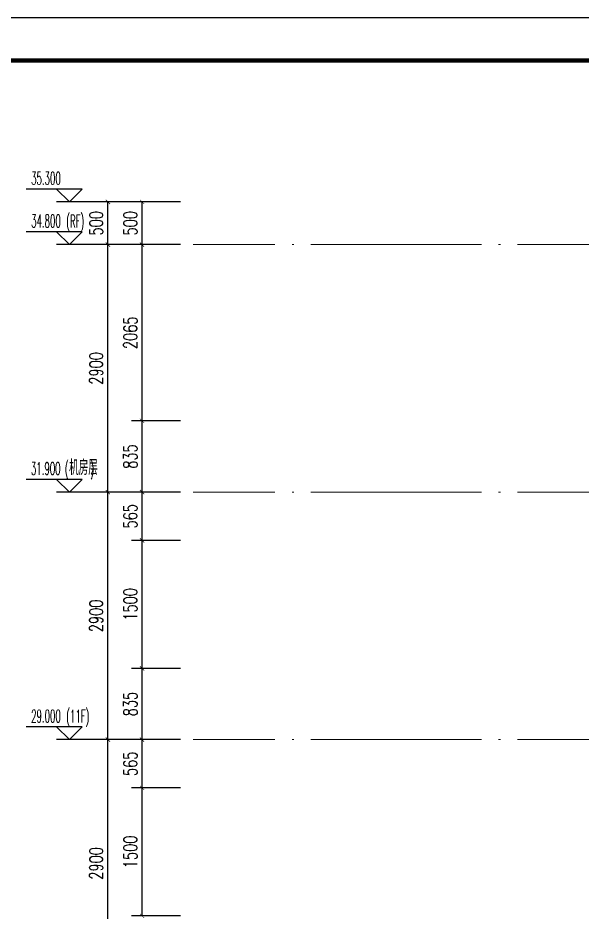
# Model space of a CAD drawing. Extents: x -668857 to 154266, y -275694 to 291306.
# Drawn here: x 37803 to 44411, y 215841 to 226318 of the extents above; entities that cross this region are included whole.
import ezdxf

# ---------------------------------------------------------------- set-up
doc = ezdxf.new("R2010")
doc.units = 0
doc.header["$LTSCALE"] = 1000
doc.linetypes.add('DOTE', pattern=[2.42, 2, -0.2, 0.02, -0.2])
doc.layers.get('0').update_dxf_attribs({"linetype": 'CONTINUOUS'})
doc.layers.get('DEFPOINTS').update_dxf_attribs({"linetype": 'CONTINUOUS'})
for name, color, linetype in [('-TK', 7, 'CONTINUOUS'), ('DIM_ELEV', 3, 'CONTINUOUS'), ('PUB_DIM', 3, 'CONTINUOUS'), ('PUB_TEXT', 2, 'CONTINUOUS')]:
    doc.layers.add(name, color=color, linetype=linetype)
doc.layers.add('DOTE', color=19, linetype='DOTE', lineweight=9)
doc.styles.add('_TCH_DIM', font='SIMPLEX.shx', dxfattribs={"width": 0.7, "bigfont": 'GBCBIG.shx'})
doc.styles.add('_TCH_DIM_T3', font='SIMPLEX', dxfattribs={"width": 0.705882, "bigfont": 'GBCBIG'})
doc.dimstyles.new('_TCH_ARCH&&50', dxfattribs={"dimtxt": 157.5, "dimasz": 50, "dimexe": 125, "dimexo": 150, "dimgap": 58.75, "dimtad": 1, "dimdec": 0, "dimzin": 0, "dimdsep": 46, "dimtxsty": '_TCH_DIM_T3', "dimblk": 'ARCHTICK', "dimcen": 0.09, "dimclrt": 7, "dimazin": 0, "dimtfac": 1, "dimtdec": 0, "dimtix": 1, "dimtmove": 2, "dimatfit": 3, "dimldrblk": 'ARCHTICK', "dimfxl": 0, "dimtolj": 1, "dimtzin": 0, "dimarcsym": 0})

# ---------------------------------------------------------------- blocks, each defined once
blk = doc.blocks.new('A1')
blk.add_lwpolyline([(0, 59400), (0, 0), (84100, 0), (84100, 59400)], close=True)
at = {"const_width": 100}
blk.add_lwpolyline([(2500, 58400), (2500, 1000), (83100, 1000), (83100, 58400)], close=True, dxfattribs=at)
blk = doc.blocks.new('_ArchTick')
at = {"color": 0, "linetype": 'ByBlock', "const_width": 0.15}
blk.add_lwpolyline([(-0.5, -0.5), (0.5, 0.5)], dxfattribs=at)
blk = doc.blocks.new('*D481')
at = {"layer": 'DEFPOINTS', "color": 0}
for p in [(39257, 217297), (39857, 217297), (39857, 215797)]:
    blk.add_point(p, dxfattribs=at)
at = {"layer": 'PUB_DIM', "color": 0, "lineweight": -2}
for p, q in [((39707, 217297), (39132, 217297)), ((39257, 215797), (39257, 217297)), ((39707, 215797), (39132, 215797))]:
    blk.add_line(p, q, dxfattribs=at)
at = {"layer": 'PUB_DIM', "color": 0, "lineweight": -2, "xscale": 50, "yscale": 50, "zscale": 50}
for p, rotation in [((39257, 217297), 90), ((39257, 215797), 270)]:
    blk.add_blockref('_ArchTick', p, dxfattribs=dict(at, rotation=rotation))
at = {"layer": 'PUB_DIM', "color": 7, "insert": (39119, 216547), "char_height": 157.5, "attachment_point": 5, "rotation": 90, "style": '_TCH_DIM_T3'}
blk.add_mtext('\\A1;1500', dxfattribs=at)
blk = doc.blocks.new('*D482')
at = {"layer": 'DEFPOINTS', "color": 0}
for p in [(39257, 217862), (39857, 217862), (39857, 217297)]:
    blk.add_point(p, dxfattribs=at)
at = {"layer": 'PUB_DIM', "color": 0, "lineweight": -2}
for p, q in [((39707, 217862), (39132, 217862)), ((39257, 217297), (39257, 217862)), ((39707, 217297), (39132, 217297))]:
    blk.add_line(p, q, dxfattribs=at)
at = {"layer": 'PUB_DIM', "color": 0, "lineweight": -2, "xscale": 50, "yscale": 50, "zscale": 50}
for p, rotation in [((39257, 217862), 90), ((39257, 217297), 270)]:
    blk.add_blockref('_ArchTick', p, dxfattribs=dict(at, rotation=rotation))
at = {"layer": 'PUB_DIM', "color": 7, "insert": (39119, 217579), "char_height": 157.5, "attachment_point": 5, "rotation": 90, "style": '_TCH_DIM_T3'}
blk.add_mtext('\\A1;565', dxfattribs=at)
blk = doc.blocks.new('*D483')
at = {"layer": 'DEFPOINTS', "color": 0}
for p in [(39257, 218697), (39857, 218697), (39857, 217862)]:
    blk.add_point(p, dxfattribs=at)
at = {"layer": 'PUB_DIM', "color": 0, "lineweight": -2}
for p, q in [((39707, 218697), (39132, 218697)), ((39257, 217862), (39257, 218697)), ((39707, 217862), (39132, 217862))]:
    blk.add_line(p, q, dxfattribs=at)
at = {"layer": 'PUB_DIM', "color": 0, "lineweight": -2, "xscale": 50, "yscale": 50, "zscale": 50}
for p, rotation in [((39257, 218697), 90), ((39257, 217862), 270)]:
    blk.add_blockref('_ArchTick', p, dxfattribs=dict(at, rotation=rotation))
at = {"layer": 'PUB_DIM', "color": 7, "insert": (39119, 218279), "char_height": 157.5, "attachment_point": 5, "rotation": 90, "style": '_TCH_DIM_T3'}
blk.add_mtext('\\A1;835', dxfattribs=at)
blk = doc.blocks.new('*D484')
at = {"layer": 'DEFPOINTS', "color": 0}
for p in [(39257, 220197), (39857, 220197), (39857, 218697)]:
    blk.add_point(p, dxfattribs=at)
at = {"layer": 'PUB_DIM', "color": 0, "lineweight": -2}
for p, q in [((39707, 220197), (39132, 220197)), ((39257, 218697), (39257, 220197)), ((39707, 218697), (39132, 218697))]:
    blk.add_line(p, q, dxfattribs=at)
at = {"layer": 'PUB_DIM', "color": 0, "lineweight": -2, "xscale": 50, "yscale": 50, "zscale": 50}
for p, rotation in [((39257, 220197), 90), ((39257, 218697), 270)]:
    blk.add_blockref('_ArchTick', p, dxfattribs=dict(at, rotation=rotation))
at = {"layer": 'PUB_DIM', "color": 7, "insert": (39119, 219447), "char_height": 157.5, "attachment_point": 5, "rotation": 90, "style": '_TCH_DIM_T3'}
blk.add_mtext('\\A1;1500', dxfattribs=at)
blk = doc.blocks.new('*D485')
at = {"layer": 'DEFPOINTS', "color": 0}
for p in [(39257, 220762), (39857, 220762), (39857, 220197)]:
    blk.add_point(p, dxfattribs=at)
at = {"layer": 'PUB_DIM', "color": 0, "lineweight": -2}
for p, q in [((39707, 220762), (39132, 220762)), ((39257, 220197), (39257, 220762)), ((39707, 220197), (39132, 220197))]:
    blk.add_line(p, q, dxfattribs=at)
at = {"layer": 'PUB_DIM', "color": 0, "lineweight": -2, "xscale": 50, "yscale": 50, "zscale": 50}
for p, rotation in [((39257, 220762), 90), ((39257, 220197), 270)]:
    blk.add_blockref('_ArchTick', p, dxfattribs=dict(at, rotation=rotation))
at = {"layer": 'PUB_DIM', "color": 7, "insert": (39119, 220479), "char_height": 157.5, "attachment_point": 5, "rotation": 90, "style": '_TCH_DIM_T3'}
blk.add_mtext('\\A1;565', dxfattribs=at)
blk = doc.blocks.new('*D486')
at = {"layer": 'DEFPOINTS', "color": 0}
for p in [(39257, 221597), (39857, 221597), (39857, 220762)]:
    blk.add_point(p, dxfattribs=at)
at = {"layer": 'PUB_DIM', "color": 0, "lineweight": -2}
for p, q in [((39707, 221597), (39132, 221597)), ((39257, 220762), (39257, 221597)), ((39707, 220762), (39132, 220762))]:
    blk.add_line(p, q, dxfattribs=at)
at = {"layer": 'PUB_DIM', "color": 0, "lineweight": -2, "xscale": 50, "yscale": 50, "zscale": 50}
for p, rotation in [((39257, 221597), 90), ((39257, 220762), 270)]:
    blk.add_blockref('_ArchTick', p, dxfattribs=dict(at, rotation=rotation))
at = {"layer": 'PUB_DIM', "color": 7, "insert": (39119, 221179), "char_height": 157.5, "attachment_point": 5, "rotation": 90, "style": '_TCH_DIM_T3'}
blk.add_mtext('\\A1;835', dxfattribs=at)
blk = doc.blocks.new('*D487')
at = {"layer": 'DEFPOINTS', "color": 0}
for p in [(39257, 223662), (39857, 223662), (39857, 221597)]:
    blk.add_point(p, dxfattribs=at)
at = {"layer": 'PUB_DIM', "color": 0, "lineweight": -2}
for p, q in [((39707, 223662), (39132, 223662)), ((39257, 221597), (39257, 223662)), ((39707, 221597), (39132, 221597))]:
    blk.add_line(p, q, dxfattribs=at)
at = {"layer": 'PUB_DIM', "color": 0, "lineweight": -2, "xscale": 50, "yscale": 50, "zscale": 50}
for p, rotation in [((39257, 223662), 90), ((39257, 221597), 270)]:
    blk.add_blockref('_ArchTick', p, dxfattribs=dict(at, rotation=rotation))
at = {"layer": 'PUB_DIM', "color": 7, "insert": (39119, 222629), "char_height": 157.5, "attachment_point": 5, "rotation": 90, "style": '_TCH_DIM_T3'}
blk.add_mtext('\\A1;2065', dxfattribs=at)
blk = doc.blocks.new('*D488')
at = {"layer": 'DEFPOINTS', "color": 0}
for p in [(39257, 224162), (39857, 224162), (39857, 223662)]:
    blk.add_point(p, dxfattribs=at)
at = {"layer": 'PUB_DIM', "color": 0, "lineweight": -2}
for p, q in [((39707, 224162), (39132, 224162)), ((39257, 223662), (39257, 224162)), ((39707, 223662), (39132, 223662))]:
    blk.add_line(p, q, dxfattribs=at)
at = {"layer": 'PUB_DIM', "color": 0, "lineweight": -2, "xscale": 50, "yscale": 50, "zscale": 50}
for p, rotation in [((39257, 224162), 90), ((39257, 223662), 270)]:
    blk.add_blockref('_ArchTick', p, dxfattribs=dict(at, rotation=rotation))
at = {"layer": 'PUB_DIM', "color": 7, "insert": (39119, 223912), "char_height": 157.5, "attachment_point": 5, "rotation": 90, "style": '_TCH_DIM_T3'}
blk.add_mtext('\\A1;500', dxfattribs=at)
blk = doc.blocks.new('*D489')
at = {"layer": 'DEFPOINTS', "color": 0}
for p in [(38857, 217862), (39857, 217862), (39857, 214962)]:
    blk.add_point(p, dxfattribs=at)
at = {"layer": 'PUB_DIM', "color": 0, "lineweight": -2}
for p, q in [((39707, 217862), (38732, 217862)), ((38857, 214962), (38857, 217862)), ((39707, 214962), (38732, 214962))]:
    blk.add_line(p, q, dxfattribs=at)
at = {"layer": 'PUB_DIM', "color": 0, "lineweight": -2, "xscale": 50, "yscale": 50, "zscale": 50}
for p, rotation in [((38857, 217862), 90), ((38857, 214962), 270)]:
    blk.add_blockref('_ArchTick', p, dxfattribs=dict(at, rotation=rotation))
at = {"layer": 'PUB_DIM', "color": 7, "insert": (38719, 216412), "char_height": 157.5, "attachment_point": 5, "rotation": 90, "style": '_TCH_DIM_T3'}
blk.add_mtext('\\A1;2900', dxfattribs=at)
blk = doc.blocks.new('*D490')
at = {"layer": 'DEFPOINTS', "color": 0}
for p in [(38857, 220762), (39857, 220762), (39857, 217862)]:
    blk.add_point(p, dxfattribs=at)
at = {"layer": 'PUB_DIM', "color": 0, "lineweight": -2}
for p, q in [((39707, 220762), (38732, 220762)), ((38857, 217862), (38857, 220762)), ((39707, 217862), (38732, 217862))]:
    blk.add_line(p, q, dxfattribs=at)
at = {"layer": 'PUB_DIM', "color": 0, "lineweight": -2, "xscale": 50, "yscale": 50, "zscale": 50}
for p, rotation in [((38857, 220762), 90), ((38857, 217862), 270)]:
    blk.add_blockref('_ArchTick', p, dxfattribs=dict(at, rotation=rotation))
at = {"layer": 'PUB_DIM', "color": 7, "insert": (38719, 219312), "char_height": 157.5, "attachment_point": 5, "rotation": 90, "style": '_TCH_DIM_T3'}
blk.add_mtext('\\A1;2900', dxfattribs=at)
blk = doc.blocks.new('*D491')
at = {"layer": 'DEFPOINTS', "color": 0}
for p in [(38857, 223662), (39857, 223662), (39857, 220762)]:
    blk.add_point(p, dxfattribs=at)
at = {"layer": 'PUB_DIM', "color": 0, "lineweight": -2}
for p, q in [((39707, 223662), (38732, 223662)), ((38857, 220762), (38857, 223662)), ((39707, 220762), (38732, 220762))]:
    blk.add_line(p, q, dxfattribs=at)
at = {"layer": 'PUB_DIM', "color": 0, "lineweight": -2, "xscale": 50, "yscale": 50, "zscale": 50}
for p, rotation in [((38857, 223662), 90), ((38857, 220762), 270)]:
    blk.add_blockref('_ArchTick', p, dxfattribs=dict(at, rotation=rotation))
at = {"layer": 'PUB_DIM', "color": 7, "insert": (38719, 222212), "char_height": 157.5, "attachment_point": 5, "rotation": 90, "style": '_TCH_DIM_T3'}
blk.add_mtext('\\A1;2900', dxfattribs=at)
blk = doc.blocks.new('*D492')
at = {"layer": 'DEFPOINTS', "color": 0}
for p in [(38857, 224162), (39857, 224162), (39857, 223662)]:
    blk.add_point(p, dxfattribs=at)
at = {"layer": 'PUB_DIM', "color": 0, "lineweight": -2}
for p, q in [((39707, 224162), (38732, 224162)), ((38857, 223662), (38857, 224162)), ((39707, 223662), (38732, 223662))]:
    blk.add_line(p, q, dxfattribs=at)
at = {"layer": 'PUB_DIM', "color": 0, "lineweight": -2, "xscale": 50, "yscale": 50, "zscale": 50}
for p, rotation in [((38857, 224162), 90), ((38857, 223662), 270)]:
    blk.add_blockref('_ArchTick', p, dxfattribs=dict(at, rotation=rotation))
at = {"layer": 'PUB_DIM', "color": 7, "insert": (38719, 223912), "char_height": 157.5, "attachment_point": 5, "rotation": 90, "style": '_TCH_DIM_T3'}
blk.add_mtext('\\A1;500', dxfattribs=at)

msp = doc.modelspace()

# ---------------------------------------------------------------- linework, layer by layer
at = {"layer": 'DIM_ELEV'}
for p, q in [((38556.5, 224311.9), (37900.5, 224311.9)), ((38406.5, 224161.9), (38256.5, 224311.9)), ((38406.5, 224161.9), (38556.5, 224311.9)), ((39256.5, 224161.9), (38256.5, 224161.9)), ((38556.5, 223811.89), (37900.5, 223811.89)), ((38406.5, 223661.89), (38256.5, 223811.89)), ((38406.5, 223661.89), (38556.5, 223811.89)), ((39256.5, 223661.89), (38256.5, 223661.89)), ((38556.5, 220911.89), (37900.5, 220911.89)), ((38406.5, 220761.89), (38256.5, 220911.89)), ((38406.5, 220761.89), (38556.5, 220911.89)), ((39256.5, 220761.89), (38256.5, 220761.89)), ((38556.5, 218011.89), (37900.5, 218011.89)), ((38406.5, 217861.89), (38256.5, 218011.89)), ((38406.5, 217861.89), (38556.5, 218011.89)), ((39256.5, 217861.89), (38256.5, 217861.89))]:
    msp.add_line(p, q, dxfattribs=at)
at = {"layer": 'DOTE', "linetype": 'DOTE'}
for p, q in [((55333.56, 223661.89), (39856.5, 223661.89)), ((55333.56, 220761.89), (39856.5, 220761.89)), ((55333.56, 217861.89), (39856.5, 217861.89))]:
    msp.add_line(p, q, dxfattribs=at)

# ---------------------------------------------------------------- block references
at = {"layer": '-TK', "xscale": 0.5, "yscale": 0.5, "zscale": 0.5}
msp.add_blockref('A1', (19740.9, 196618.49), dxfattribs=at)

# ---------------------------------------------------------------- texts
at = {"layer": 'PUB_TEXT', "style": '_TCH_DIM'}
for s, height, width, p in [('35.300', 148.75, 0.494118, (37958.3, 224364.4)), ('34.800', 148.75, 0.494118, (37958.3, 223864.39)), ('(RF)', 148.75, 0.494118, (38369.1, 223861.94)), ('31.900', 148.75, 0.494118, (37955.5, 220964.39)), ('(', 148.75, 0.494118, (38353, 220961.94)), ('机房层', 178.723, 0.7, (38402, 220961.94)), (')', 148.75, 0.494118, (38652.21, 220961.94)), ('29.000', 148.75, 0.494118, (37958.3, 218064.39)), ('(11F)', 148.75, 0.494118, (38369.1, 218061.94))]:
    msp.add_text(s, height=height, dxfattribs=dict(at, width=width)).set_placement(p)

# ---------------------------------------------------------------- dimensions: what is measured, and where the dimension line sits
at = {"layer": 'PUB_DIM'}
for p1, p2, distance, picture, middle in [((39856.5, 223661.89), (39856.5, 224161.9), 1000, '*D492', (38719, 223911.89)), ((39856.5, 223661.89), (39856.5, 224161.9), 600, '*D488', (39119, 223911.89)), ((39856.5, 220761.89), (39856.5, 223661.89), 1000, '*D491', (38719, 222211.89)), ((39856.5, 221596.91), (39856.5, 223661.89), 600, '*D487', (39119, 222629.4)), ((39856.5, 220761.89), (39856.5, 221596.91), 600, '*D486', (39119, 221179.4)), ((39856.5, 217861.89), (39856.5, 220761.89), 1000, '*D490', (38719, 219311.89)), ((39856.5, 220196.93), (39856.5, 220761.89), 600, '*D485', (39119, 220479.41)), ((39856.5, 218696.93), (39856.5, 220196.93), 600, '*D484', (39119, 219446.93)), ((39856.5, 217861.89), (39856.5, 218696.93), 600, '*D483', (39119, 218279.41)), ((39856.5, 214961.89), (39856.5, 217861.89), 1000, '*D489', (38719, 216411.89)), ((39856.5, 217296.93), (39856.5, 217861.89), 600, '*D482', (39119, 217579.41)), ((39856.5, 215796.93), (39856.5, 217296.93), 600, '*D481', (39119, 216546.93))]:
    dim = msp.add_aligned_dim(p1=p1, p2=p2, distance=distance, dimstyle='_TCH_ARCH&&50', dxfattribs=at)
    dim.commit()
    dim.dimension.update_dxf_attribs({"geometry": picture, "text_midpoint": middle})

doc.saveas('drawing.dxf')
